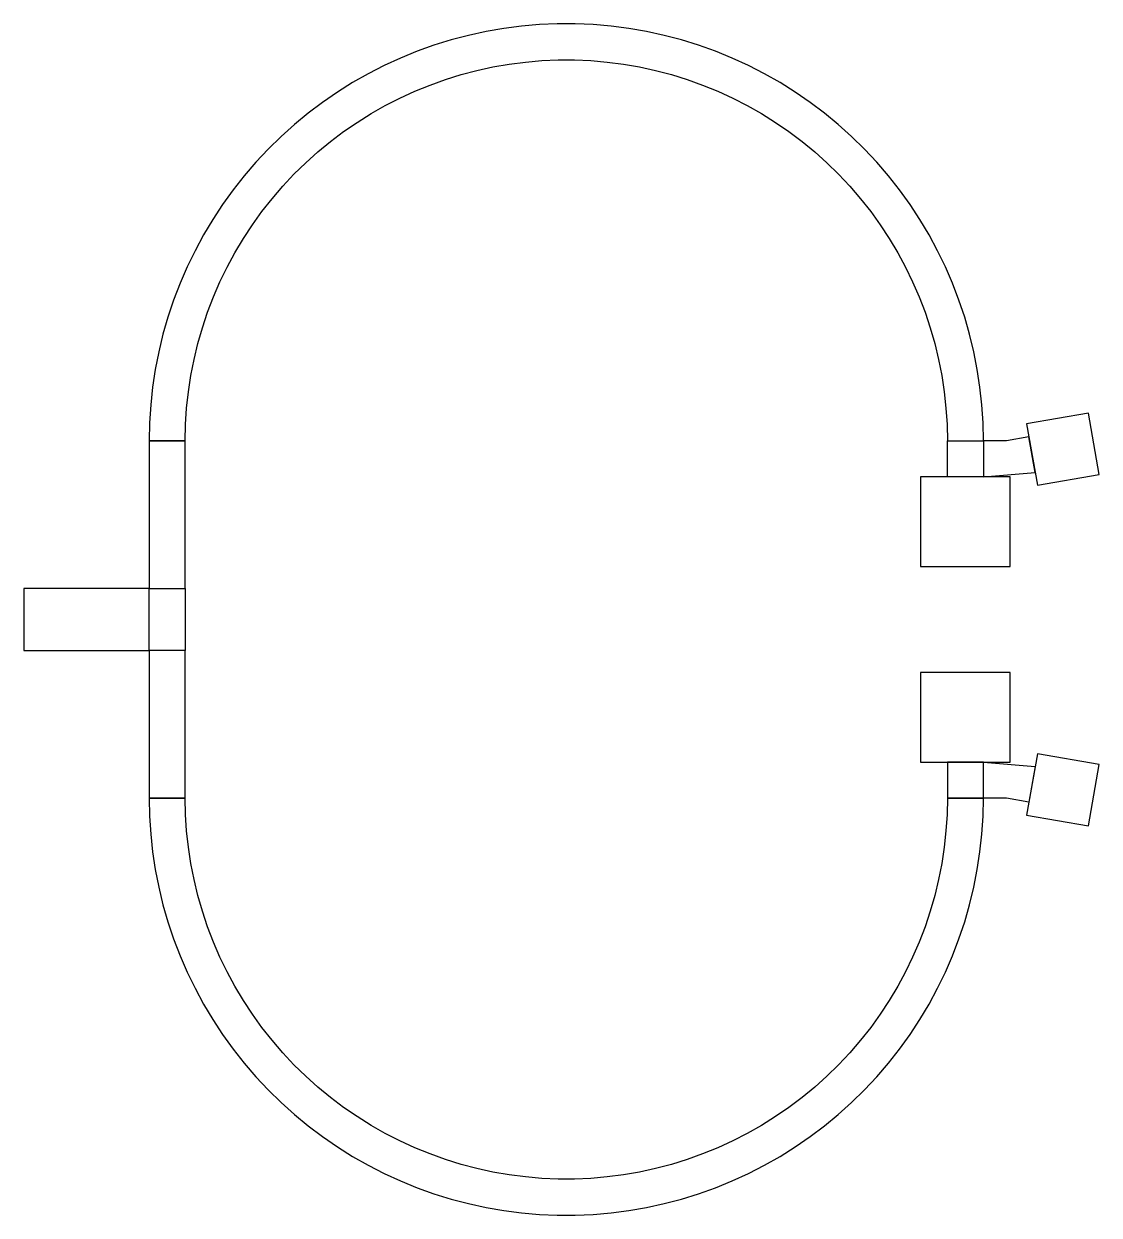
# Model space of a CAD drawing. Header units: millimetres. Extents: x -0.48 to 3.12, y -2 to 2.
import ezdxf

# ---------------------------------------------------------------- set-up
doc = ezdxf.new("R2010")
doc.units = ezdxf.units.MM
doc.layers.add('Thick_Metal', color=31, linetype='CONTINUOUS')

msp = doc.modelspace()

# ---------------------------------------------------------------- linework, layer by layer
at = {"layer": 'Thick_Metal'}
for points in [[(0.060485, 0.598833), (0.061667, 0.653771), (0.065212, 0.708606), (0.071113, 0.763239), (0.079358, 0.817567), (0.089934, 0.87149), (0.102819, 0.924908), (0.117991, 0.977723), (0.13542, 1.029836), (0.155076, 1.08115), (0.176921, 1.131572), (0.200915, 1.181007), (0.227014, 1.229364), (0.255169, 1.276553), (0.285328, 1.322487), (0.317435, 1.367082), (0.351431, 1.410253), (0.387254, 1.451922), (0.424835, 1.492012), (0.464107, 1.530447), (0.504995, 1.567158), (0.547426, 1.602075), (0.591319, 1.635134), (0.636594, 1.666275), (0.683166, 1.695439), (0.73095, 1.722572), (0.779858, 1.747624), (0.829798, 1.770549), (0.880677, 1.791304), (0.932403, 1.809851), (0.984879, 1.826155), (1.038007, 1.840187), (1.09169, 1.85192), (1.145829, 1.861333), (1.200322, 1.868408), (1.255068, 1.873131), (1.309968, 1.875495), (1.364918, 1.875495), (1.419818, 1.873131), (1.474564, 1.868408), (1.529057, 1.861333), (1.583196, 1.85192), (1.636879, 1.840187), (1.690007, 1.826155), (1.742483, 1.809851), (1.794209, 1.791304), (1.845088, 1.770549), (1.895028, 1.747624), (1.943936, 1.722572), (1.99172, 1.695439), (2.038292, 1.666275), (2.083567, 1.635134), (2.12746, 1.602075), (2.169891, 1.567158), (2.210779, 1.530447), (2.250051, 1.492012), (2.287632, 1.451922), (2.323455, 1.410253), (2.357451, 1.367082), (2.389558, 1.322487), (2.419717, 1.276553), (2.447872, 1.229364), (2.473971, 1.181007), (2.497965, 1.131572), (2.51981, 1.08115), (2.539466, 1.029836), (2.556895, 0.977723), (2.572067, 0.924908), (2.584952, 0.87149), (2.595528, 0.817567), (2.603773, 0.763239), (2.609674, 0.708606), (2.613219, 0.653771), (2.614401, 0.598833), (2.735371, 0.598833), (2.734077, 0.658975), (2.730196, 0.719006), (2.723736, 0.778814), (2.71471, 0.838288), (2.703133, 0.89732), (2.689027, 0.955799), (2.672418, 1.013616), (2.653337, 1.070666), (2.631819, 1.126842), (2.607905, 1.18204), (2.581637, 1.236158), (2.553066, 1.289096), (2.522244, 1.340755), (2.489228, 1.391041), (2.454079, 1.43986), (2.416862, 1.487122), (2.377647, 1.532738), (2.336505, 1.576625), (2.293513, 1.618702), (2.248751, 1.65889), (2.202301, 1.697115), (2.15425, 1.733306), (2.104686, 1.767397), (2.053701, 1.799323), (2.00139, 1.829027), (1.94785, 1.856452), (1.893179, 1.881549), (1.837479, 1.90427), (1.780854, 1.924574), (1.723407, 1.942423), (1.665245, 1.957784), (1.606476, 1.970629), (1.54721, 1.980933), (1.487554, 1.988678), (1.427621, 1.993849), (1.367521, 1.996437), (1.307365, 1.996437), (1.247265, 1.993849), (1.187332, 1.988678), (1.127676, 1.980933), (1.06841, 1.970629), (1.009641, 1.957784), (0.951479, 1.942423), (0.894032, 1.924574), (0.837407, 1.90427), (0.781707, 1.881549), (0.727036, 1.856452), (0.673496, 1.829027), (0.621185, 1.799323), (0.5702, 1.767397), (0.520636, 1.733306), (0.472585, 1.697115), (0.426135, 1.65889), (0.381373, 1.618702), (0.338381, 1.576625), (0.297239, 1.532738), (0.258024, 1.487122), (0.220807, 1.43986), (0.185658, 1.391041), (0.152642, 1.340755), (0.12182, 1.289096), (0.093249, 1.236158), (0.066981, 1.18204), (0.043067, 1.126842), (0.021549, 1.070666), (0.002468, 1.013616), (-0.014141, 0.955799), (-0.028247, 0.89732), (-0.039824, 0.838288), (-0.04885, 0.778814), (-0.05531, 0.719006), (-0.059191, 0.658975), (-0.060485, 0.598833)], [(2.91631, 0.44986), (3.123099, 0.486322), (3.08687, 0.691789), (2.880081, 0.655326)], [(2.735371, 0.477863), (2.908699, 0.493027), (2.887693, 0.612159), (2.812115, 0.598833), (2.735371, 0.598833)], [(0.060485, 0.104318), (0.060485, 0.598833), (-0.060485, 0.598833), (-0.060485, 0.104318)], [(2.735371, 0.477863), (2.614401, 0.477863), (2.614401, 0.598833), (2.735371, 0.598833)], [(2.824886, 0.177863), (2.824886, 0.477863), (2.524886, 0.477863), (2.524886, 0.177863)], [(-0.060485, 0.104318), (-0.480442, 0.104318), (-0.480442, -0.104318), (-0.060485, -0.104318)], [(-0.060485, 0.104318), (0.060485, 0.104318), (0.060485, -0.104318), (-0.060485, -0.104318)], [(0.060485, -0.598833), (0.060485, -0.104318), (-0.060485, -0.104318), (-0.060485, -0.598833)], [(2.824886, -0.477863), (2.824886, -0.177863), (2.524886, -0.177863), (2.524886, -0.477863)], [(2.735371, -0.477863), (2.614401, -0.477863), (2.614401, -0.598833), (2.735371, -0.598833)], [(2.735371, -0.477863), (2.908699, -0.493027), (2.887693, -0.612159), (2.812115, -0.598833), (2.735371, -0.598833)], [(2.880081, -0.655326), (3.08687, -0.691788), (3.123099, -0.486322), (2.91631, -0.44986)], [(2.614401, -0.598833), (2.613219, -0.653771), (2.609674, -0.708606), (2.603773, -0.763239), (2.595528, -0.817567), (2.584952, -0.87149), (2.572067, -0.924908), (2.556895, -0.977723), (2.539466, -1.029836), (2.51981, -1.08115), (2.497965, -1.131572), (2.473971, -1.181007), (2.447872, -1.229364), (2.419717, -1.276553), (2.389558, -1.322487), (2.357451, -1.367082), (2.323455, -1.410253), (2.287632, -1.451922), (2.250051, -1.492012), (2.210779, -1.530447), (2.169891, -1.567158), (2.12746, -1.602075), (2.083567, -1.635134), (2.038292, -1.666275), (1.99172, -1.695439), (1.943936, -1.722572), (1.895028, -1.747624), (1.845088, -1.770549), (1.794209, -1.791304), (1.742483, -1.809851), (1.690007, -1.826155), (1.636879, -1.840187), (1.583196, -1.85192), (1.529057, -1.861333), (1.474564, -1.868408), (1.419818, -1.873131), (1.364918, -1.875495), (1.309968, -1.875495), (1.255068, -1.873131), (1.200322, -1.868408), (1.145829, -1.861333), (1.09169, -1.85192), (1.038007, -1.840187), (0.984879, -1.826155), (0.932403, -1.809851), (0.880677, -1.791304), (0.829798, -1.770549), (0.779858, -1.747624), (0.73095, -1.722572), (0.683166, -1.695439), (0.636594, -1.666275), (0.591319, -1.635134), (0.547426, -1.602075), (0.504995, -1.567158), (0.464107, -1.530447), (0.424835, -1.492012), (0.387254, -1.451922), (0.351431, -1.410253), (0.317435, -1.367082), (0.285328, -1.322487), (0.255169, -1.276553), (0.227014, -1.229364), (0.200915, -1.181007), (0.176921, -1.131572), (0.155076, -1.08115), (0.13542, -1.029836), (0.117991, -0.977723), (0.102819, -0.924908), (0.089934, -0.87149), (0.079358, -0.817567), (0.071113, -0.763239), (0.065212, -0.708606), (0.061667, -0.653771), (0.060485, -0.598833), (-0.060485, -0.598833), (-0.059191, -0.658975), (-0.05531, -0.719006), (-0.04885, -0.778814), (-0.039824, -0.838288), (-0.028247, -0.89732), (-0.014141, -0.955799), (0.002468, -1.013616), (0.021549, -1.070666), (0.043067, -1.126842), (0.066981, -1.18204), (0.093249, -1.236158), (0.12182, -1.289096), (0.152642, -1.340755), (0.185658, -1.391041), (0.220807, -1.43986), (0.258024, -1.487122), (0.297239, -1.532738), (0.338381, -1.576625), (0.381373, -1.618702), (0.426135, -1.65889), (0.472585, -1.697115), (0.520636, -1.733306), (0.5702, -1.767397), (0.621185, -1.799323), (0.673496, -1.829027), (0.727036, -1.856452), (0.781707, -1.881549), (0.837407, -1.90427), (0.894032, -1.924574), (0.951479, -1.942423), (1.009641, -1.957784), (1.06841, -1.970629), (1.127676, -1.980933), (1.187332, -1.988678), (1.247265, -1.993849), (1.307365, -1.996437), (1.367521, -1.996437), (1.427621, -1.993849), (1.487554, -1.988678), (1.54721, -1.980933), (1.606476, -1.970629), (1.665245, -1.957784), (1.723407, -1.942423), (1.780854, -1.924574), (1.837479, -1.90427), (1.893179, -1.881549), (1.94785, -1.856452), (2.00139, -1.829027), (2.053701, -1.799323), (2.104686, -1.767397), (2.15425, -1.733306), (2.202301, -1.697115), (2.248751, -1.65889), (2.293513, -1.618702), (2.336505, -1.576625), (2.377647, -1.532738), (2.416862, -1.487122), (2.454079, -1.43986), (2.489228, -1.391041), (2.522244, -1.340755), (2.553066, -1.289096), (2.581637, -1.236158), (2.607905, -1.18204), (2.631819, -1.126842), (2.653337, -1.070666), (2.672418, -1.013616), (2.689027, -0.955799), (2.703133, -0.89732), (2.71471, -0.838288), (2.723736, -0.778814), (2.730196, -0.719006), (2.734077, -0.658975), (2.735371, -0.598833)]]:
    msp.add_lwpolyline(points, close=True, dxfattribs=at)

doc.saveas('drawing.dxf')
